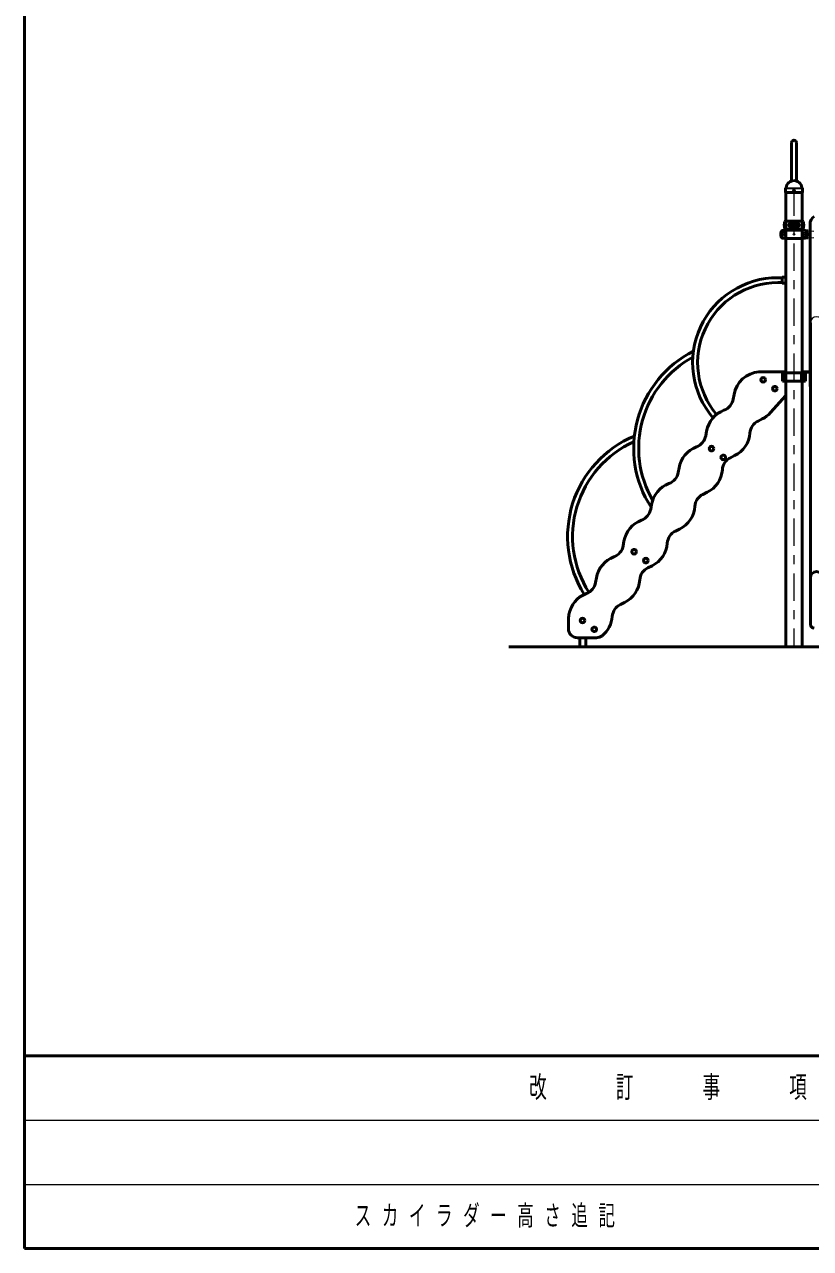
# Model space of a CAD drawing. Units: millimetres on the paper, scale 1:50. Extents: x -385 to 0, y -594 to 267.
# Drawn here: x -385 to -299.3, y -297 to -163.5 of the extents above; entities that cross this region are included whole.
import ezdxf

# ---------------------------------------------------------------- set-up
doc = ezdxf.new("R2010")
doc.units = ezdxf.units.MM
doc.linetypes.add('USER1', pattern=[4.5, 2.5, -2])
doc.linetypes.add('USER2', pattern=[6, 3, -1, 1, -1])
doc.layers.add('LY_1', color=140, linetype='Continuous', lineweight=50)
doc.styles.add('ＭＳ ゴシック', font='')
doc.styles.get('ＭＳ ゴシック').set_extended_font_data('MS Gothic')

msp = doc.modelspace()

# ---------------------------------------------------------------- linework, layer by layer
at = {"layer": 'LY_1', "color": 7}
for p, q in [((-385, -30), (-385, -297)), ((-218.693, -231.387), (-332.22, -231.387)), ((-385, -276), (0, -276)), ((-385, -297), (0, -297))]:
    msp.add_line(p, q, dxfattribs=at)
at = {"layer": 'LY_1'}
for p, q in [((-301.405, -180.567), (-301.405, -176.387)), ((-300.861, -180.567), (-300.861, -176.387)), ((-302.062, -181.797), (-302.053, -181.4)), ((-302.029, -181.342), (-302.007, -181.32)), ((-300.236, -181.342), (-300.258, -181.32)), ((-300.204, -181.797), (-300.212, -181.4)), ((-302.052, -181.807), (-302.062, -181.797)), ((-302.052, -181.807), (-300.213, -181.807)), ((-302.024, -231.387), (-302.024, -181.807)), ((-300.242, -231.387), (-300.242, -181.807)), ((-300.204, -181.797), (-300.213, -181.807)), ((-302.055, -184.937), (-301.203, -184.937)), ((-301.458, -185.201), (-301.498, -185.2)), ((-301.458, -185.387), (-301.458, -184.957)), ((-301.458, -185.387), (-301.458, -185.817)), ((-301.163, -184.977), (-301.163, -185.797)), ((-301.103, -184.977), (-301.103, -185.797)), ((-300.211, -184.937), (-301.063, -184.937)), ((-300.807, -185.387), (-300.807, -184.957)), ((-300.807, -185.201), (-300.768, -185.2)), ((-300.807, -185.387), (-300.807, -185.817)), ((-299.383, -197.387), (-299.383, -185.27)), ((-302.053, -185.937), (-302.368, -185.964)), ((-302.053, -186.837), (-302.368, -186.809)), ((-302.053, -185.837), (-301.203, -185.837)), ((-302.053, -185.937), (-300.212, -185.937)), ((-302.053, -186.837), (-300.212, -186.837)), ((-301.458, -185.572), (-301.498, -185.574)), ((-300.211, -185.837), (-301.063, -185.837)), ((-300.807, -185.572), (-300.768, -185.574)), ((-300.213, -185.937), (-299.583, -185.992)), ((-300.213, -186.837), (-299.583, -186.782)), ((-302.904, -191.115), (-302.405, -191.115)), ((-302.904, -191.659), (-302.405, -191.659)), ((-302.405, -191.067), (-302.405, -191.707)), ((-302.405, -191.067), (-302.024, -191.067)), ((-302.405, -191.707), (-302.024, -191.707)), ((-299.333, -228.947), (-299.333, -196.037)), ((-299.383, -202.987), (-299.383, -196.887)), ((-304.951, -201.387), (-302.024, -201.387)), ((-304.093, -201.387), (-302.024, -201.387)), ((-299.896, -201.507), (-302.369, -201.507)), ((-302.369, -201.507), (-302.369, -202.407)), ((-302.203, -201.507), (-302.203, -202.407)), ((-300.298, -201.507), (-300.298, -202.407)), ((-300.242, -201.387), (-299.383, -201.387)), ((-300.242, -201.433), (-299.383, -201.433)), ((-300.111, -201.507), (-300.111, -202.407)), ((-300.052, -201.507), (-300.052, -202.407)), ((-299.896, -201.507), (-299.896, -202.407)), ((-299.896, -202.407), (-302.369, -202.407)), ((-307.752, -204.349), (-307.665, -203.856)), ((-302.024, -203.961), (-303.689, -205.831)), ((-305.05, -206.748), (-304.602, -206.526)), ((-310.752, -208.349), (-310.665, -207.856)), ((-308.05, -210.748), (-307.602, -210.526)), ((-313.752, -212.349), (-313.665, -211.856)), ((-311.05, -214.748), (-310.602, -214.526)), ((-316.752, -216.349), (-316.665, -215.856)), ((-314.05, -218.748), (-313.602, -218.526)), ((-319.752, -220.349), (-319.665, -219.856)), ((-317.05, -222.748), (-316.602, -222.526)), ((-322.752, -224.349), (-322.665, -223.856)), ((-320.05, -226.748), (-319.602, -226.526)), ((-325.718, -229.387), (-325.718, -228.461)), ((-324.718, -230.387), (-322.667, -230.387)), ((-324.483, -231.387), (-324.483, -230.387)), ((-323.803, -231.387), (-323.803, -230.387))]:
    msp.add_line(p, q, dxfattribs=at)
at = {"layer": 'LY_1', "color": 7, "lineweight": 13}
for p, q in [((-302.026, -181.377), (-300.239, -181.377)), ((-301.99, -181.307), (-300.278, -181.307)), ((-302.467, -186.572), (-302.467, -186.202)), ((-302.098, -186.202), (-302.467, -186.202)), ((-302.098, -186.572), (-302.467, -186.572)), ((-300.167, -186.202), (-299.798, -186.202)), ((-300.167, -186.572), (-299.798, -186.572)), ((-299.798, -186.572), (-299.798, -186.202)), ((-299.333, -196.037), (-299.333, -196.687)), ((-304.283, -201.387), (-303.943, -201.387)), ((-302.343, -201.387), (-302.683, -201.387)), ((-385, -283), (-243.5, -283)), ((-385, -290), (-243.5, -290))]:
    msp.add_line(p, q, dxfattribs=at)
at = {"layer": 'LY_1', "color": 7, "linetype": 'USER2', "lineweight": 13}
msp.add_line((-301.133, -181.377), (-301.133, -231.387), dxfattribs=at)
at = {"layer": 'LY_1', "color": 7, "linetype": 'USER1', "lineweight": 13}
for p, q in [((-302.033, -185.957), (-302.033, -186.817)), ((-300.233, -185.957), (-300.233, -186.817)), ((-299.583, -185.992), (-298.952, -186.038)), ((-299.583, -186.782), (-298.952, -186.735))]:
    msp.add_line(p, q, dxfattribs=at)
at = {"layer": 'LY_1'}
for centre, radius in [((-301.133, -181.647), 0.06), ((-304.495, -202.257), 0.25), ((-303.215, -203.217), 0.25), ((-310.12, -209.757), 0.25), ((-308.84, -210.717), 0.25), ((-318.558, -221.007), 0.25), ((-317.278, -221.967), 0.25), ((-324.183, -228.507), 0.25), ((-322.903, -229.467), 0.25)]:
    msp.add_circle(centre, radius, dxfattribs=at)
at = {"layer": 'LY_1', "color": 7, "lineweight": 13}
for centre, radius in [((-302.283, -186.387), 0.185), ((-302.283, -186.387), 0.1), ((-301.133, -186.387), 0.1), ((-299.983, -186.387), 0.185), ((-299.983, -186.387), 0.1), ((-304.495, -202.257), 0.171), ((-303.215, -203.217), 0.171), ((-310.12, -209.757), 0.171), ((-308.84, -210.717), 0.171), ((-318.558, -221.007), 0.171), ((-317.278, -221.967), 0.171), ((-324.183, -228.507), 0.171), ((-322.903, -229.467), 0.171)]:
    msp.add_circle(centre, radius, dxfattribs=at)
at = {"layer": 'LY_1'}
for centre, radius, start, end in [((-301.133, -176.387), 0.272, 0, 180), ((-301.969, -181.402), 0.084, 135, 178.99605), ((-302.046, -181.281), 0.056, 315, 353.3676), ((-301.133, -181.387), 0.864, 90, 173.3676), ((-301.133, -181.387), 0.864, 6.6324, 90), ((-300.219, -181.281), 0.056, 186.6324, 225), ((-300.296, -181.402), 0.084, 1.00395, 45), ((-301.081, -185.387), 1.122, 159.19706, 200.80294), ((-302.055, -185.017), 0.08, 90, 159.19706), ((-301.504, -185.387), 0.187, 88, 272), ((-301.438, -184.957), 0.02, 90, 180), ((-301.203, -184.977), 0.04, 0, 90), ((-301.063, -184.977), 0.04, 90, 180), ((-300.827, -184.957), 0.02, 0, 90), ((-300.761, -185.387), 0.187, 268, 92), ((-300.211, -185.017), 0.08, 20.80294, 90), ((-301.184, -185.387), 1.122, 339.19706, 20.80294), ((-298.383, -185.27), 1, 123.36701, 180), ((-301.583, -186.387), 1, 163.80375, 196.19625), ((-302.351, -186.164), 0.2, 95, 163.80375), ((-302.351, -186.61), 0.2, 196.19625, 265), ((-302.055, -185.757), 0.08, 200.80294, 270), ((-301.438, -185.817), 0.02, 180, 270), ((-301.203, -185.797), 0.04, 270, 0), ((-301.063, -185.797), 0.04, 180, 270), ((-300.827, -185.817), 0.02, 270, 0), ((-300.211, -185.757), 0.08, 270, 339.19706), ((-299.914, -186.164), 0.2, 16.19625, 85), ((-299.914, -186.61), 0.2, 275, 343.80375), ((-300.683, -186.387), 1, 343.80375, 16.19625), ((-302.904, -200.387), 9.272, 90, 220.40611), ((-302.904, -200.387), 8.728, 90, 220.21402), ((-306.731, -209.729), 11.872, 116.83602, 212.74529), ((-306.731, -209.729), 11.328, 118.61215, 209.98376), ((-304.71, -204.377), 3, 94.60074, 170), ((-307.71, -208.377), 3, 110.57944, 170), ((-309.327, -204.071), 1.6, 290.57944, 350), ((-304.343, -208.182), 1.6, 116.2602, 175.68077), ((-305.929, -203.836), 3, 296.2602, 318.31733), ((-308.929, -207.836), 3, 296.2602, 355.68077), ((-313.937, -219.337), 11.872, 112.74484, 212.19005), ((-313.937, -219.337), 11.328, 114.20152, 212.55082), ((-310.71, -212.377), 3, 110.57944, 170), ((-312.327, -208.071), 1.6, 290.57944, 350), ((-307.343, -212.182), 1.6, 116.2602, 175.68077), ((-311.929, -211.836), 3, 296.2602, 355.68077), ((-313.71, -216.377), 3, 110.57944, 170), ((-315.327, -212.071), 1.6, 290.57944, 350), ((-310.343, -216.182), 1.6, 116.2602, 175.68077), ((-314.929, -215.836), 3, 296.2602, 355.68077), ((-316.71, -220.377), 3, 110.57944, 170), ((-318.327, -216.071), 1.6, 290.57944, 350), ((-313.343, -220.182), 1.6, 116.2602, 175.68077), ((-317.929, -219.836), 3, 296.2602, 355.68077), ((-319.71, -224.377), 3, 110.57944, 170), ((-321.327, -220.071), 1.6, 290.57944, 350), ((-316.343, -224.182), 1.6, 116.2602, 175.68077), ((-320.929, -223.836), 3, 296.2602, 355.68077), ((-298.683, -223.823), 0.65, 0, 180), ((-322.71, -228.377), 3, 110.57944, 170.17221), ((-324.327, -224.071), 1.6, 290.57944, 350), ((-319.343, -228.182), 1.6, 116.2602, 175.68077), ((-322.224, -228.461), 3.494, 170.17221, 180), ((-323.929, -227.836), 3, 309.15636, 355.68077), ((-324.718, -229.387), 1, 180, 270), ((-298.933, -228.947), 0.4, 180, 270), ((-322.667, -229.387), 1, 270, 309.15636)]:
    msp.add_arc(centre, radius, start, end, dxfattribs=at)
at = {"layer": 'LY_1', "color": 7, "lineweight": 13}
for centre, radius, start, end in [((-304.658, -186.387), 2.567, 355.87048, 4.12952), ((-297.607, -186.387), 2.567, 175.87048, 184.12952), ((-298.683, -196.037), 0.65, 0, 180)]:
    msp.add_arc(centre, radius, start, end, dxfattribs=at)
at = {"layer": 'LY_1', "color": 7, "linetype": 'USER1', "lineweight": 13}
for centre, start, end in [((-300.213, -185.957), 88.01112, 180), ((-300.213, -186.817), 180, 270)]:
    msp.add_arc(centre, 0.02, start, end, dxfattribs=at)

# ---------------------------------------------------------------- texts
at = {"layer": 'LY_1', "color": 7, "attachment_point": 5, "style": 'ＭＳ ゴシック'}
for s, insert, char_height in [('\\T1.64;\\W0.6;改\u3000\u3000訂\u3000\u3000事\u3000\u3000項', (-314.25, -279.5), 2.346), ('\\T1.64;\\W0.6;スカイラダー高さ追記', (-334.25, -293.5), 2.199)]:
    msp.add_mtext(s, dxfattribs=dict(at, insert=insert, char_height=char_height))

doc.saveas('drawing.dxf')
